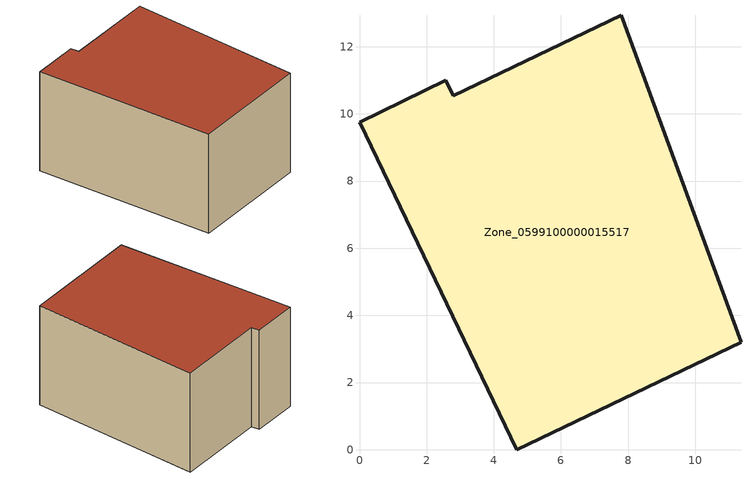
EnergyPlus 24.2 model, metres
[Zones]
Zone_0599100000015517
 floor ground (C_G): 2.79,10.54 7.79,12.93 11.36,3.19 4.68,0 0,9.75 2.57,10.99 z0
 wall outside (C_F): 4.68,0 11.36,3.19 7.79,12.93 2.79,10.54 2.57,10.99 0,9.75 4.68,0 z0:6.08
 roof outside (C_R): 7.79,12.93 2.79,10.54 2.57,10.99 0,9.75 4.68,0 11.36,3.19 z6.08
[BUILDING]
Pand.0599100000015517: North Axis=0; Terrain=City; Loads Convergence Tolerance Value=0.04; Temperature Convergence Tolerance Value=0.4; Solar Distribution=FullExterior; Maximum Number of Warmup Days=25; Minimum Number of Warmup Days=1
[Site:Location]
Rotterdam.The.Hague.AP_ZH_NLD Design_Conditions: Latitude=51.96; Longitude=4.45; Time Zone=1; Elevation=-4.5
[SITE:GROUNDTEMPERATURE:BUILDINGSURFACE]
18, 18, 18, 18, 18, 18, 18, 18, 18, 18, 18, 18
[MATERIAL] Thermal Absorptance=0.9; Solar Absorptance=0.7; Visible Absorptance=0.7
Name | Roughness | Thickness | Conductivity | Density | Specific Heat
G.TC.1992-2005 | MediumSmooth | 0.15 | 0.06 | 540 | 1210
F.TC.1992-2005 | Rough | 0.3 | 0.12 | 1920 | 840
R.TC.1992-2005 | MediumRough | 0.2 | 0.08 | 1500 | 1000
[CONSTRUCTION]
C_G: G.TC.1992-2005
C_F: F.TC.1992-2005
C_R: R.TC.1992-2005
[ZONE]
Zone_0599100000015517: Type=1; Multiplier=1; Ceiling Height=Autocalculate; Volume=Autocalculate; Floor Area=autocalculate; Part of Total Floor Area=Yes
[ZONEINFILTRATION:DESIGNFLOWRATE]
Infil_Zone_0599100000015517: Zone or ZoneList or Space or SpaceList=Zone_0599100000015517; Schedule=AlwaysOn; Design Flow Rate Calculation Method=Flow/Area; Flow Rate per Floor Area=0.0015; Constant Term Coefficient=1; Temperature Term Coefficient=0; Velocity Term Coefficient=0; Velocity Squared Term Coefficient=0
[HVACTEMPLATE:ZONE:IDEALLOADSAIRSYSTEM]
Zone_0599100000015517: Maximum Heating Supply Air Temperature=50; Minimum Cooling Supply Air Temperature=13; Maximum Heating Supply Air Humidity Ratio=0.0156; Minimum Cooling Supply Air Humidity Ratio=0.0077; Heating Limit=NoLimit; Cooling Limit=NoLimit; Dehumidification Control Type=ConstantSensibleHeatRatio; Cooling Sensible Heat Ratio=0.7; Dehumidification Setpoint=60; Humidification Control Type=None; Humidification Setpoint=30; Outdoor Air Method=None; Outdoor Air Flow Rate per Person=0.00944; Outdoor Air Flow Rate per Zone Floor Area=0; Outdoor Air Flow Rate per Zone=0; Demand Controlled Ventilation Type=None; Outdoor Air Economizer Type=NoEconomizer; Heat Recovery Type=None; Sensible Heat Recovery Effectiveness=0.7; Latent Heat Recovery Effectiveness=0.65
[ZONECONTROL:THERMOSTAT]
ThermostatControl_Zone_0599100000015517: Zone or ZoneList=Zone_0599100000015517; Control Type Schedule=DualSetpointControlType; Control 1=Thermostat_Zone_0599100000015517; Temperature Difference Between Cutout And Setpoint=0
[THERMOSTATSETPOINT:DUALSETPOINT]
Thermostat_Zone_0599100000015517: Heating Setpoint Temperature Schedule=HeatingSetpoint_Zone_0599100000015517; Cooling Setpoint Temperature Schedule=CoolingSetpoint_Zone_0599100000015517
[SCHEDULE:COMPACT]
HeatingSetpoint_Zone_0599100000015517: Through: 12/31, For: AllDays, Until: 24:00, 21
CoolingSetpoint_Zone_0599100000015517: Through: 12/31, For: AllDays, Until: 24:00, 24
DualSetpointControlType: Through: 12/31, For: AllDays, Until: 24:00, 4
AlwaysOn: Through: 12/31, For: AllDays, Until: 24:00, 1
